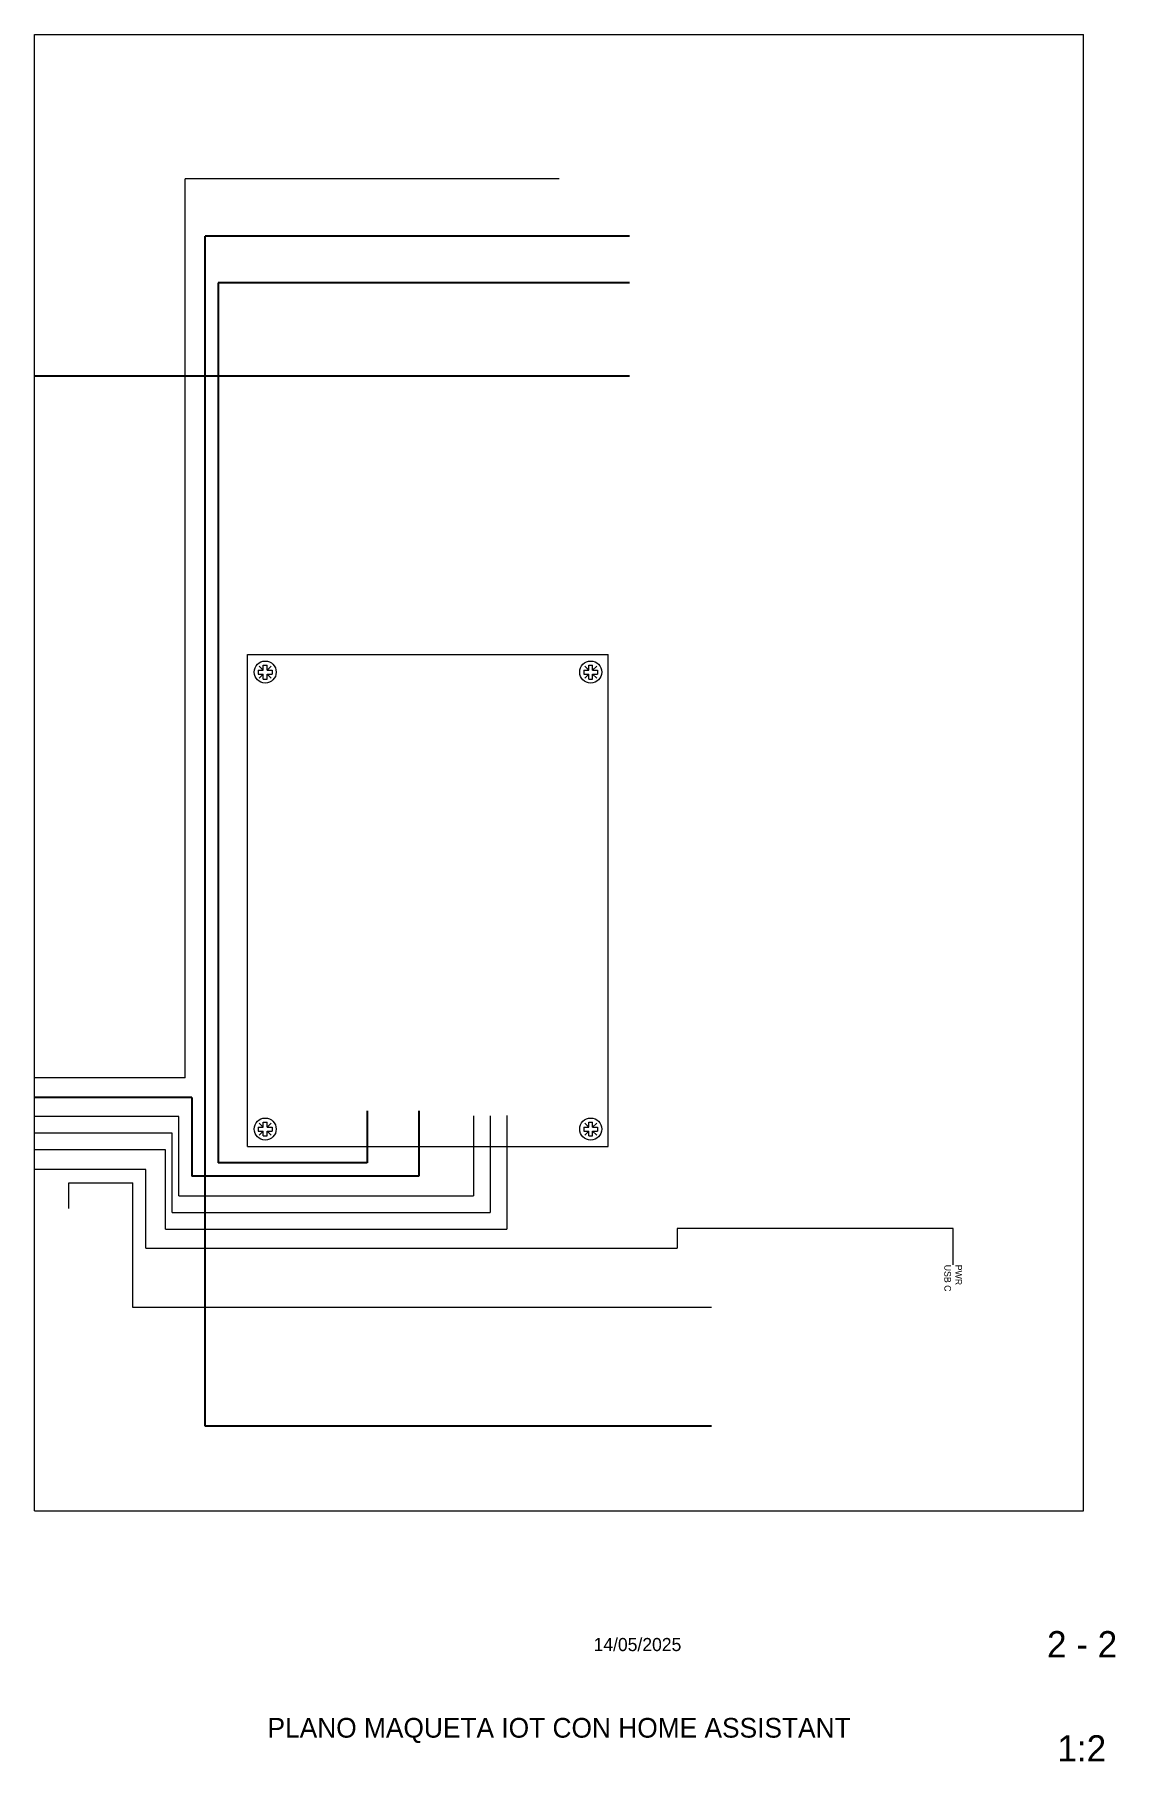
# Model space of a CAD drawing. Extents: x 30 to 195, y 13 to 276.
import ezdxf

# ---------------------------------------------------------------- set-up
doc = ezdxf.new("R2010")
doc.units = 0
for name, color, linetype, lineweight in [('Cableado 12 V', 7, 'CONTINUOUS', 13), ('Cableado negro', 7, 'CONTINUOUS', 13), ('Cableado rojo', 1, 'CONTINUOUS', 13), ('Cableado USB', 7, 'CONTINUOUS', 18), ('Cableado UTP', 2, 'CONTINUOUS', 25), ('Maletin', 7, 'CONTINUOUS', 18), ('Márgenes', 7, 'CONTINUOUS', 18), ('Raspberry Pi 4', 7, 'CONTINUOUS', 13), ('Soporte LOGO! TDA', 7, 'CONTINUOUS', 13)]:
    doc.layers.add(name, color=color, linetype=linetype, lineweight=lineweight)
doc.layers.add('Cableado tierra', color=96, linetype='CONTINUOUS', lineweight=13, true_color=0x008000)
doc.styles.add('amiri-regular', font='amiri-regular')

msp = doc.modelspace()

# ---------------------------------------------------------------- linework, layer by layer
at = {"layer": 'Cableado 12 V'}
for p, q in [((110, 254), (53, 254)), ((53, 117), (53, 254)), ((53, 117), (30, 117))]:
    msp.add_line(p, q, dxfattribs=at)
at = {"layer": 'Cableado negro'}
for p, q in [((99.5, 111.21), (99.5, 96.46)), ((51, 108.54), (30, 108.54)), ((51, 96.46), (51, 108.54)), ((51, 96.46), (99.5, 96.46))]:
    msp.add_line(p, q, dxfattribs=at)
at = {"layer": 'Cableado rojo'}
for p, q in [((102.04, 111.22), (102.04, 93.92)), ((50, 106), (30, 106)), ((50, 93.92), (50, 106)), ((50, 93.92), (102.04, 93.92))]:
    msp.add_line(p, q, dxfattribs=at)
at = {"layer": 'Cableado tierra'}
for p, q in [((52, 111.08), (30, 111.08)), ((52, 99), (52, 111.08)), ((96.96, 111.21), (96.96, 99)), ((52, 99), (96.96, 99))]:
    msp.add_line(p, q, dxfattribs=at)
at = {"layer": 'Cableado USB'}
for p, q in [((47, 103), (30, 103)), ((47, 91), (47, 103)), ((35.25, 97.05), (35.25, 101)), ((35.25, 101), (45, 101)), ((45, 81.98), (45, 101)), ((170.09, 94), (128, 94)), ((128, 94), (128, 91)), ((170.09, 88.5), (170.09, 94)), ((47, 91), (128, 91)), ((133.25, 81.98), (45, 81.98))]:
    msp.add_line(p, q, dxfattribs=at)
at = {"layer": 'Cableado UTP'}
for p, q in [((56, 63.88), (56, 245.25)), ((120.75, 245.25), (56, 245.25)), ((58, 238.15), (58, 104)), ((120.75, 238.15), (58, 238.15)), ((120.75, 223.95), (30, 223.95)), ((54, 114), (30, 114)), ((54, 114), (54, 102)), ((80.71, 111.94), (80.71, 104)), ((88.59, 111.94), (88.59, 102)), ((80.71, 104), (58, 104)), ((88.59, 102), (54, 102)), ((133.25, 63.88), (56, 63.88))]:
    msp.add_line(p, q, dxfattribs=at)
at = {"layer": 'Maletin'}
for p, q in [((30, 51), (30, 276)), ((30, 276), (190, 276)), ((190, 51), (190, 276)), ((30, 51), (190, 51))]:
    msp.add_line(p, q, dxfattribs=at)
at = {"layer": 'Soporte LOGO! TDA'}
for p, q in [((62.5, 106.5), (62.5, 181.5)), ((62.5, 181.5), (117.5, 181.5)), ((64.13, 179.12), (64.13, 178.52)), ((64.13, 179.12), (64.88, 179.12)), ((64.26, 179.74), (64.88, 179.12)), ((64.88, 179.87), (65.48, 179.87)), ((64.88, 179.12), (64.88, 179.87)), ((65.48, 179.12), (65.48, 179.87)), ((66.09, 179.74), (65.48, 179.12)), ((65.48, 179.12), (66.23, 179.12)), ((66.23, 179.12), (66.23, 178.52)), ((113.78, 179.12), (113.78, 178.52)), ((113.78, 179.12), (114.53, 179.12)), ((113.91, 179.74), (114.53, 179.12)), ((114.53, 179.87), (115.12, 179.87)), ((114.53, 179.12), (114.53, 179.87)), ((115.12, 179.12), (115.12, 179.87)), ((115.74, 179.74), (115.12, 179.12)), ((115.12, 179.12), (115.88, 179.12)), ((115.88, 179.12), (115.88, 178.52)), ((117.5, 106.5), (117.5, 181.5)), ((64.13, 178.52), (64.88, 178.52)), ((64.88, 178.52), (64.26, 177.9)), ((64.88, 177.77), (64.88, 178.52)), ((64.88, 177.77), (65.48, 177.77)), ((65.48, 177.77), (65.48, 178.52)), ((65.48, 178.52), (66.23, 178.52)), ((65.48, 178.52), (66.09, 177.9)), ((113.78, 178.52), (114.53, 178.52)), ((114.53, 178.52), (113.91, 177.9)), ((114.53, 177.77), (114.53, 178.52)), ((114.53, 177.77), (115.12, 177.77)), ((115.12, 177.77), (115.12, 178.52)), ((115.12, 178.52), (115.88, 178.52)), ((115.12, 178.52), (115.74, 177.9)), ((64.13, 109.47), (64.13, 108.87)), ((64.13, 109.47), (64.88, 109.47)), ((64.13, 108.87), (64.88, 108.87)), ((64.26, 110.09), (64.88, 109.47)), ((64.88, 108.87), (64.26, 108.25)), ((64.88, 110.22), (65.48, 110.22)), ((64.88, 109.47), (64.88, 110.22)), ((64.88, 108.12), (64.88, 108.87)), ((64.88, 108.12), (65.48, 108.12)), ((65.48, 109.47), (65.48, 110.22)), ((66.09, 110.09), (65.48, 109.47)), ((65.48, 109.47), (66.23, 109.47)), ((65.48, 108.12), (65.48, 108.87)), ((65.48, 108.87), (66.23, 108.87)), ((65.48, 108.87), (66.09, 108.25)), ((66.23, 109.47), (66.23, 108.87)), ((113.78, 109.47), (113.78, 108.87)), ((113.78, 109.47), (114.53, 109.47)), ((113.78, 108.87), (114.53, 108.87)), ((113.91, 110.09), (114.53, 109.47)), ((114.53, 108.87), (113.91, 108.25)), ((114.53, 110.22), (115.12, 110.22)), ((114.53, 109.47), (114.53, 110.22)), ((114.53, 108.12), (114.53, 108.87)), ((114.53, 108.12), (115.12, 108.12)), ((115.12, 109.47), (115.12, 110.22)), ((115.74, 110.09), (115.12, 109.47)), ((115.12, 109.47), (115.88, 109.47)), ((115.12, 108.12), (115.12, 108.87)), ((115.12, 108.87), (115.88, 108.87)), ((115.12, 108.87), (115.74, 108.25)), ((115.88, 109.47), (115.88, 108.87)), ((62.5, 106.5), (117.5, 106.5))]:
    msp.add_line(p, q, dxfattribs=at)
for centre in [(65.18, 178.82), (114.83, 178.82), (65.18, 109.17), (114.83, 109.17)]:
    msp.add_circle(centre, 1.68, dxfattribs=at)

# ---------------------------------------------------------------- texts
at = {"layer": 'Márgenes', "attachment_point": 5, "style": 'amiri-regular'}
for s, insert, char_height, width in [('14/05/2025', (121.95, 30.59), 2, 17.3213), ('2 - 2', (189.77, 30.65), 4, 15.1885), ('PLANO MAQUETA IOT CON HOME ASSISTANT', (110, 17.5), 3, 134.8767), ('1:2', (189.72, 14.78), 4, 7.3243)]:
    msp.add_mtext(s, dxfattribs=dict(at, insert=insert, char_height=char_height, width=width))
at = {"layer": 'Raspberry Pi 4', "insert": (170.09, 88.5), "char_height": 1, "width": 5.4159, "attachment_point": 4, "rotation": 270, "style": 'amiri-regular'}
msp.add_mtext('PWR\\PUSB C', dxfattribs=at)

doc.saveas('drawing.dxf')
